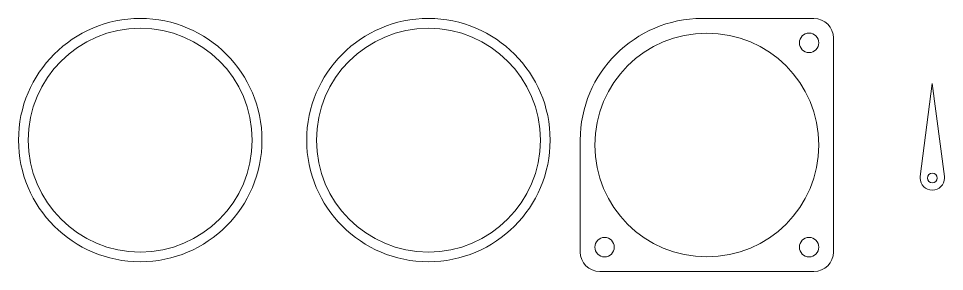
# Model space of a CAD drawing. Header units: millimetres. Extents: x -240 to 182, y -20 to 33.
# Drawn here: x -240.1 to -49.9, y -19.8 to 32.2 of the extents above; entities that cross this region are included whole.
import ezdxf

# ---------------------------------------------------------------- set-up
doc = ezdxf.new("R2010")
doc.units = ezdxf.units.MM
doc.header["$MEASUREMENT"] = 0
doc.layers.add('Cut', color=7, linetype='Continuous')
doc.layers.add('Engrave', color=7, linetype='Continuous')

msp = doc.modelspace()

# ---------------------------------------------------------------- linework, layer by layer
at = {"layer": 'Cut', "color": 250, "lineweight": 9}
for centre, major_axis, ratio in [((-215.0655, 7.1929), (0, 25.0001), 0.999996), ((-155.8845, 7.1929), (0, 25.0001), 0.999996), ((-155.8845, 7.1929), (0, 23.0001), 0.99999565), ((-98.7035, 6.1929), (0, 23.0001), 0.99999565), ((-77.7035, 27.193), (0, 2), 1), ((-119.7035, -14.807), (0, 2), 1), ((-77.7035, -14.807), (0, 2), 1)]:
    msp.add_ellipse(centre, major_axis=major_axis, ratio=ratio, dxfattribs=at)
for points, knots in [([(-99.7035, 32.193), (-99.7035, 32.193), (-76.7035, 32.193), (-76.7035, 32.193), (-76.7035, 32.193), (-74.5035, 32.193), (-72.7035, 30.393), (-72.7035, 28.193), (-72.7035, 28.193), (-72.7035, 28.193), (-72.7035, -15.807), (-72.7035, -15.807), (-72.7035, -15.807), (-72.7035, -18.007), (-74.5035, -19.807), (-76.7035, -19.807), (-76.7035, -19.807), (-76.7035, -19.807), (-120.7035, -19.807), (-120.7035, -19.807), (-120.7035, -19.807), (-122.9035, -19.807), (-124.7035, -18.007), (-124.7035, -15.807), (-124.7035, -15.807), (-124.7035, -15.807), (-124.7035, 7.193), (-124.7035, 7.193), (-124.7035, 7.193), (-124.7035, 20.943), (-113.4535, 32.193), (-99.7035, 32.193)], [0, 0, 0, 0, 0.11111111, 0.11111111, 0.11111111, 0.11111111, 0.22222222, 0.22222222, 0.22222222, 0.22222222, 0.33333333, 0.33333333, 0.33333333, 0.33333333, 0.44444444, 0.44444444, 0.44444444, 0.44444444, 0.55555556, 0.55555556, 0.55555556, 0.55555556, 0.66666667, 0.66666667, 0.66666667, 0.66666667, 0.77777778, 0.77777778, 0.77777778, 0.77777778, 1, 1, 1, 1]), ([(-54.8824, -0.2721), (-54.8824, -0.2721), (-52.4585, 18.8465), (-52.4585, 18.8465), (-52.4585, 18.8465), (-52.4585, 18.8465), (-49.9265, -0.2576), (-49.9265, -0.2576), (-49.9265, -0.2576), (-49.9116, -0.3669), (-49.9038, -0.4783), (-49.9034, -0.5915), (-49.9034, -0.5915), (-49.8995, -1.9721), (-51.0156, -3.0947), (-52.3964, -3.0986), (-52.3964, -3.0986), (-53.7771, -3.1025), (-54.8995, -1.9863), (-54.9034, -0.6057), (-54.9034, -0.6057), (-54.9037, -0.4957), (-54.8969, -0.3874), (-54.8834, -0.281), (-54.8834, -0.281), (-54.8834, -0.281), (-54.8824, -0.2721), (-54.8824, -0.2721)], [0, 0, 0, 0, 0.125, 0.125, 0.125, 0.125, 0.25, 0.25, 0.25, 0.25, 0.375, 0.375, 0.375, 0.375, 0.5, 0.5, 0.5, 0.5, 0.625, 0.625, 0.625, 0.625, 0.75, 0.75, 0.75, 0.75, 1, 1, 1, 1]), ([(-53.4034, -0.5986), (-53.4034, -1.1508), (-52.9557, -1.5985), (-52.4034, -1.5985), (-52.4034, -1.5985), (-51.8511, -1.5986), (-51.4034, -1.1508), (-51.4034, -0.5986), (-51.4034, -0.5986), (-51.4034, -0.0463), (-51.8511, 0.4014), (-52.4034, 0.4014), (-52.4034, 0.4014), (-52.9557, 0.4015), (-53.4034, -0.0463), (-53.4034, -0.5986)], [0, 0, 0, 0, 0.2, 0.2, 0.2, 0.2, 0.4, 0.4, 0.4, 0.4, 0.6, 0.6, 0.6, 0.6, 1, 1, 1, 1])]:
    msp.add_open_spline(points, degree=3, knots=knots, dxfattribs=at)
at = {"layer": 'Engrave', "color": 240, "lineweight": 9}
msp.add_ellipse((-215.0655, 7.1929), major_axis=(0, 23.0001), ratio=0.99999565, dxfattribs=at)

doc.saveas('drawing.dxf')
